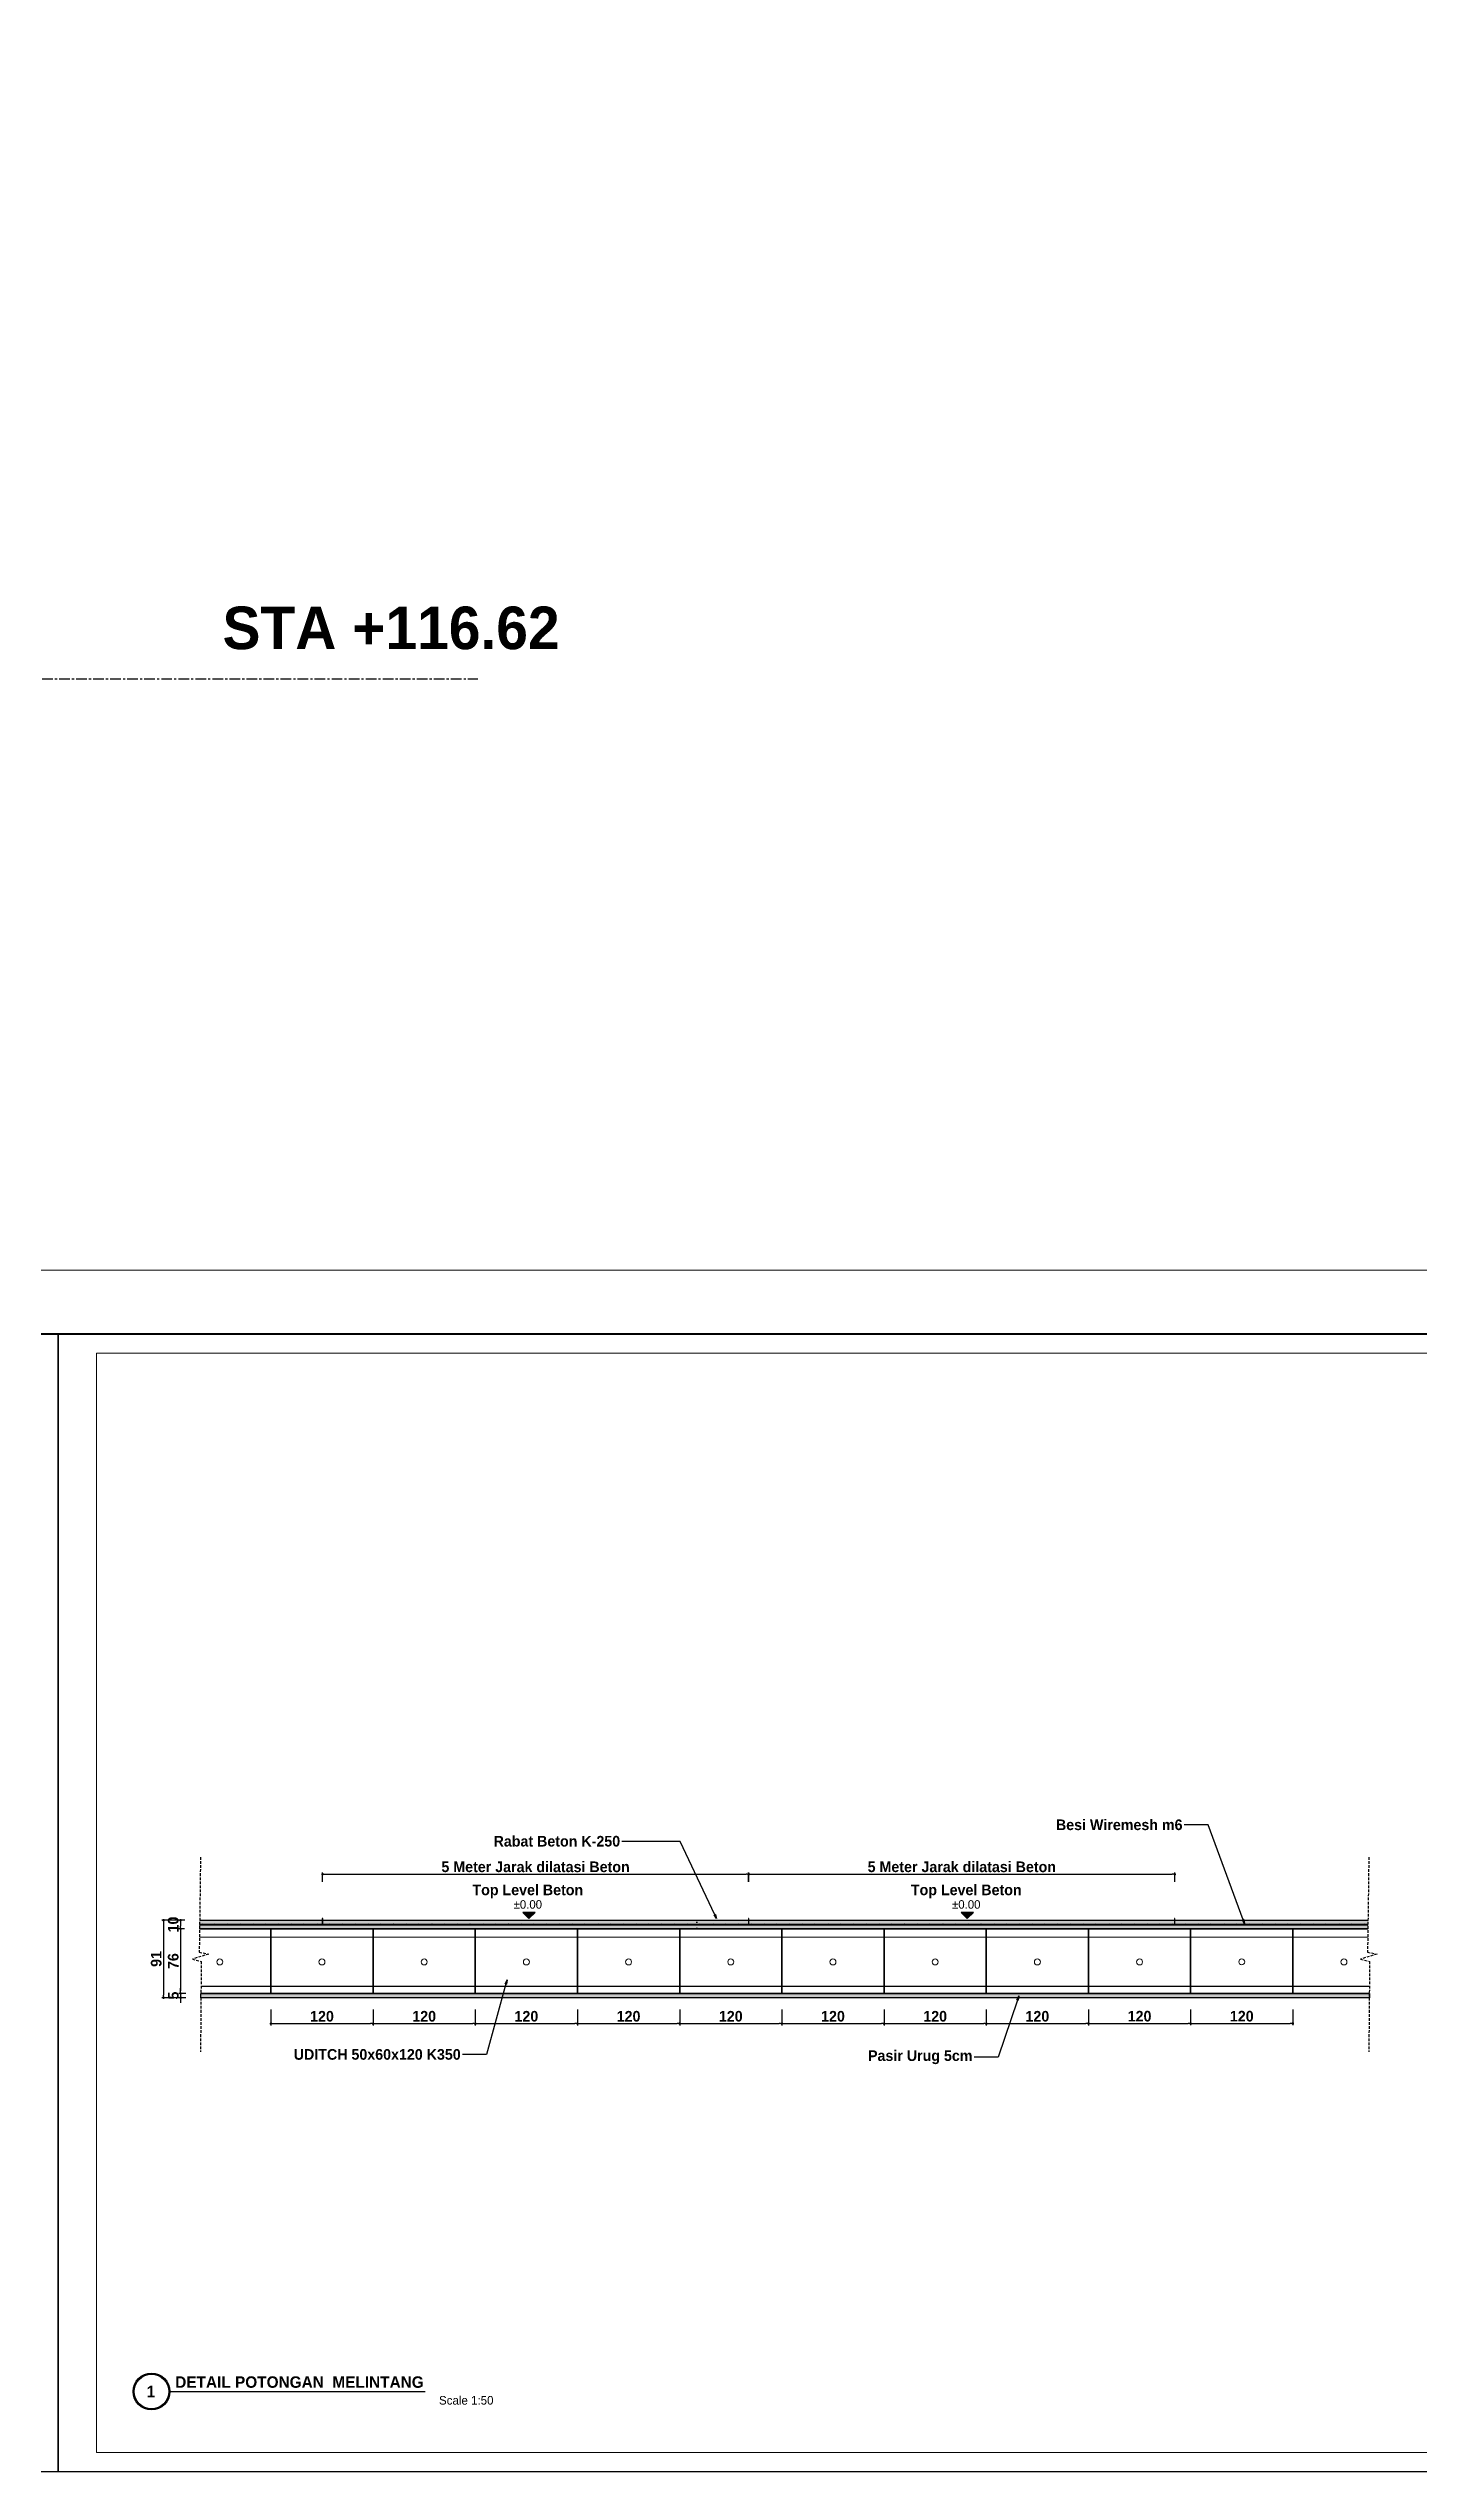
# Model space of a CAD drawing. Header units: centimetres. Extents: x -292707 to 138715, y -53922 to 66277.
# Drawn here: x 35384 to 36994, y -13009 to -10162 of the extents above; entities that cross this region are included whole.
import ezdxf
from ezdxf import colors
from ezdxf.entities.mleader import LeaderData, LeaderLine
from ezdxf.math import Vec2, Vec3

# ---------------------------------------------------------------- set-up
doc = ezdxf.new("R2010")
doc.units = ezdxf.units.CM
doc.linetypes.add('CENTER', pattern=[2, 1.25, -0.25, 0.25, -0.25])
doc.linetypes.add('HIDDEN', pattern=[9.525, 6.35, -3.175])
for name, color, linetype in [('A-ALINE-3', 111, 'Continuous'), ('A-ALINE-4', 113, 'Continuous'), ('A-ALINE-7', 119, 'Continuous'), ('A-ANNOTATION', 144, 'Continuous'), ('A-DIM', 157, 'Continuous'), ('A-TEXT', 254, 'Continuous')]:
    doc.layers.add(name, color=color, linetype=linetype)
for name, color, linetype, lineweight, true_color in [('A-FILL-1', 250, 'Continuous', 0, 0x333333), ('A-FILL-2', 7, 'Continuous', 0, 0x4d4d4d), ('A-FILL-3', 7, 'Continuous', 0, 0x666666), ('A-FILL-7', 7, 'Continuous', 0, 0xcccccc)]:
    doc.layers.add(name, color=color, linetype=linetype, lineweight=lineweight, true_color=true_color)
doc.styles.add('Scale 170', font='GOTHICB.TTF', dxfattribs={"height": 50})
doc.styles.add('Scale 50', font='GOTHICB.TTF', dxfattribs={"height": 12.5})
doc.styles.add('Scale 80', font='GOTHICB.TTF', dxfattribs={"height": 20})
doc.dimstyles.new('Scale 50', dxfattribs={"dimscale": 0, "dimtxt": 7.5, "dimasz": 3, "dimexe": 2, "dimexo": 2, "dimgap": 2, "dimtad": 1, "dimdec": 0, "dimtxsty": 'Scale 50', "dimblk": 'DOT', "dimcen": 2.5, "dimclrd": 256, "dimclre": 256, "dimclrt": 254, "dimadec": 0, "dimazin": 0, "dimtfac": 1, "dimtdec": 0, "dimtmove": 0, "dimatfit": 3, "dimldrblk": 'DOTSMALL', "dimfxl": 1, "dimtfillclr": 256, "dimlwd": -1, "dimlwe": -1, "dimarcsym": 0})

# ---------------------------------------------------------------- blocks, each defined once
blk = doc.blocks.new('jhgkjhkjhkjh')
at = {"layer": 'A-FILL-1', "ltscale": 0.25}
blk.add_lwpolyline([(-1286.61, 931.53), (-933.61, 931.53), (-933.61, 1218.53), (-1286.61, 1218.53)], close=True, dxfattribs=at)
at = {"layer": 'Defpoints'}
blk.add_lwpolyline([(-1296.61, 926.53), (-876.61, 926.53), (-876.61, 1223.53), (-1296.61, 1223.53)], close=True, dxfattribs=at)
blk = doc.blocks.new('A$Cee8faf8f')
at = {"layer": 'A-FILL-7'}
h = blk.add_hatch(color=256, dxfattribs=at)
h.dxf.hatch_style = 1
edge = h.paths.add_edge_path()
edge.add_arc((0.6, 0.6), 0.6, 0, 360)
at = {"layer": 'A-FILL-1', "ltscale": 0.25}
blk.add_circle((0.6, 0.6), 0.6, dxfattribs=at)
blk = doc.blocks.new('GFDFGGFDG')
at = {"ltscale": 0.25}
blk.add_lwpolyline([(14867.5, -12200.6), (14987.5, -12200.6), (14987.5, -12276.6), (14867.5, -12276.6)], close=True, dxfattribs=at)
at = {"layer": 'A-ALINE-3', "ltscale": 0.25}
blk.add_lwpolyline([(14867.5, -12276.6), (14987.5, -12276.6), (14987.5, -12268.6), (14867.5, -12268.6)], close=True, dxfattribs=at)
at = {"layer": 'A-FILL-2'}
for p, q in [((14867.5, -12200.6), (14870.5, -12200.6)), ((14867.5, -12210.6), (14867.5, -12200.6)), ((14867.5, -12210.6), (14870.5, -12210.6)), ((14867.5, -12210.6), (14867.5, -12260.6)), ((14896, -12200.6), (14870.5, -12200.6)), ((14870.5, -12210.6), (14896, -12210.6)), ((14899, -12200.6), (14896, -12200.6)), ((14899, -12210.6), (14896, -12210.6)), ((14924.5, -12200.6), (14899, -12200.6)), ((14899, -12210.6), (14924.5, -12210.6)), ((14924.5, -12200.6), (14927.5, -12200.6)), ((14924.5, -12210.6), (14927.5, -12210.6)), ((14927.5, -12200.6), (14930.5, -12200.6)), ((14927.5, -12210.6), (14930.5, -12210.6)), ((14956, -12200.6), (14930.5, -12200.6)), ((14930.5, -12210.6), (14956, -12210.6)), ((14959, -12200.6), (14956, -12200.6)), ((14959, -12210.6), (14956, -12210.6)), ((14984.5, -12200.6), (14959, -12200.6)), ((14959, -12210.6), (14984.5, -12210.6)), ((14984.5, -12200.6), (14987.5, -12200.6)), ((14984.5, -12210.6), (14987.5, -12210.6)), ((14987.5, -12200.6), (14987.5, -12210.6)), ((14987.5, -12210.6), (14987.5, -12260.6)), ((14867.5, -12268.6), (14867.5, -12260.6)), ((14867.5, -12268.6), (14867.5, -12269.6)), ((14924, -12268.6), (14867.5, -12268.6)), ((14867.5, -12269.6), (14867.5, -12276.6)), ((14924, -12268.6), (14931, -12268.6)), ((14987.5, -12268.6), (14931, -12268.6)), ((14987.5, -12268.6), (14987.5, -12260.6)), ((14987.5, -12269.6), (14987.5, -12268.6)), ((14987.5, -12269.6), (14987.5, -12276.6)), ((14867.5, -12276.6), (14987.5, -12276.6))]:
    blk.add_line(p, q, dxfattribs=at)
at = {"layer": 'A-FILL-2', "ltscale": 0.25}
blk.add_circle((14927.5, -12239.6), 3.5, dxfattribs=at)
blk = doc.blocks.new('*U587')
at = {"layer": 'A-ANNOTATION'}
h = blk.add_hatch(color=256, dxfattribs=at)
h.dxf.hatch_style = 1
h.paths.add_polyline_path([(62379.6, 26197.9, 1), (62443.6, 26197.9, 1)])
h.paths.add_polyline_path([(62441.6, 26197.9, -1), (62381.6, 26197.9, -1)], flags=16)
blk.add_lwpolyline([(62443.6, 26197.9), (62887.8, 26197.9)], dxfattribs=at)
for radius in [32, 30]:
    blk.add_circle((62411.6, 26197.9), radius, dxfattribs=at)
blk = doc.blocks.new('A$Cb77c0ee4')
at = {"layer": 'A-ANNOTATION'}
h = blk.add_hatch(color=256, dxfattribs=at)
h.dxf.hatch_style = 1
h.paths.add_polyline_path([(3, 1.5), (0, 1.5), (1.5, 0)])
edge = h.paths.add_edge_path(flags=17)
edge.add_line((3, 1.5), (0, 1.5))
for points in [[(3, 1.5), (0, 1.5)], [(3, 1.5), (0, 1.5), (1.5, 0), (3, 1.5)]]:
    blk.add_lwpolyline(points, dxfattribs=at)
blk = doc.blocks.new('_Dot')
at = {"color": 0, "linetype": 'ByBlock', "lineweight": -2}
blk.add_line((-0.5, 0), (-1, 0), dxfattribs=at)
at = {"color": 0, "linetype": 'ByBlock', "const_width": 0.5}
blk.add_lwpolyline([(-0.25, 0, 1), (0.25, 0, 1)], format="xyb", close=True, dxfattribs=at)
blk = doc.blocks.new('*D1017')
at = {"layer": 'A-DIM', "ltscale": 0.25, "transparency": 16777216}
for p, q in [((35645.1, -12466), (35645.1, -12484.5)), ((35765.1, -12466), (35765.1, -12484.5)), ((35648.1, -12482.5), (35762.1, -12482.5))]:
    blk.add_line(p, q, dxfattribs=at)
at = {"layer": 'Defpoints', "color": 0, "ltscale": 0.25, "transparency": 16777216}
for p in [(35645.1, -12464), (35765.1, -12464), (35765.1, -12482.5)]:
    blk.add_point(p, dxfattribs=at)
at = {"layer": 'A-DIM', "ltscale": 0.25, "transparency": 16777216, "xscale": 3, "yscale": 3, "zscale": 3, "rotation": 180}
blk.add_blockref('_Dot', (35645.1, -12482.5), dxfattribs=at)
at = {"layer": 'A-DIM', "ltscale": 0.25, "transparency": 16777216, "xscale": 3, "yscale": 3, "zscale": 3}
blk.add_blockref('_Dot', (35765.1, -12482.5), dxfattribs=at)
at = {"layer": 'A-DIM', "color": 254, "ltscale": 0.25, "transparency": 16777216, "insert": (35705.1, -12473.9), "char_height": 12.5, "attachment_point": 5, "style": 'Scale 50'}
blk.add_mtext('120', dxfattribs=at)
blk = doc.blocks.new('_DotSmall')
at = {"color": 0, "linetype": 'ByBlock', "const_width": 0.5}
blk.add_lwpolyline([(-0.0625, 0, 1), (0.0625, 0, 1)], format="xyb", close=True, dxfattribs=at)
blk = doc.blocks.new('*D1018')
at = {"layer": 'A-DIM', "ltscale": 5, "transparency": 16777216}
for p, q in [((35765.1, -12466), (35765.1, -12484.5)), ((35885.1, -12466), (35885.1, -12484.5)), ((35768.1, -12482.5), (35882.1, -12482.5))]:
    blk.add_line(p, q, dxfattribs=at)
at = {"layer": 'Defpoints', "color": 0, "ltscale": 5, "transparency": 16777216}
for p in [(35765.1, -12464), (35885.1, -12464), (35885.1, -12482.5)]:
    blk.add_point(p, dxfattribs=at)
at = {"layer": 'A-DIM', "ltscale": 5, "transparency": 16777216, "xscale": 3, "yscale": 3, "zscale": 3, "rotation": 180}
blk.add_blockref('_Dot', (35765.1, -12482.5), dxfattribs=at)
at = {"layer": 'A-DIM', "ltscale": 5, "transparency": 16777216, "xscale": 3, "yscale": 3, "zscale": 3}
blk.add_blockref('_Dot', (35885.1, -12482.5), dxfattribs=at)
at = {"layer": 'A-DIM', "color": 254, "ltscale": 5, "transparency": 16777216, "insert": (35825.1, -12473.9), "char_height": 12.5, "attachment_point": 5, "style": 'Scale 50'}
blk.add_mtext('120', dxfattribs=at)
blk = doc.blocks.new('*D1023')
at = {"layer": 'A-DIM', "ltscale": 5, "transparency": 16777216}
for p, q in [((35885.1, -12466), (35885.1, -12484.5)), ((36005.1, -12466), (36005.1, -12484.5)), ((35888.1, -12482.5), (36002.1, -12482.5))]:
    blk.add_line(p, q, dxfattribs=at)
at = {"layer": 'Defpoints', "color": 0, "ltscale": 5, "transparency": 16777216}
for p in [(35885.1, -12464), (36005.1, -12464), (36005.1, -12482.5)]:
    blk.add_point(p, dxfattribs=at)
at = {"layer": 'A-DIM', "ltscale": 5, "transparency": 16777216, "xscale": 3, "yscale": 3, "zscale": 3, "rotation": 180}
blk.add_blockref('_Dot', (35885.1, -12482.5), dxfattribs=at)
at = {"layer": 'A-DIM', "ltscale": 5, "transparency": 16777216, "xscale": 3, "yscale": 3, "zscale": 3}
blk.add_blockref('_Dot', (36005.1, -12482.5), dxfattribs=at)
at = {"layer": 'A-DIM', "color": 254, "ltscale": 5, "transparency": 16777216, "insert": (35945.1, -12473.9), "char_height": 12.5, "attachment_point": 5, "style": 'Scale 50'}
blk.add_mtext('120', dxfattribs=at)
blk = doc.blocks.new('*D1024')
at = {"layer": 'A-DIM', "ltscale": 5, "transparency": 16777216}
for p, q in [((36005.1, -12466), (36005.1, -12484.5)), ((36125.1, -12466), (36125.1, -12484.5)), ((36008.1, -12482.5), (36122.1, -12482.5))]:
    blk.add_line(p, q, dxfattribs=at)
at = {"layer": 'Defpoints', "color": 0, "ltscale": 5, "transparency": 16777216}
for p in [(36005.1, -12464), (36125.1, -12464), (36125.1, -12482.5)]:
    blk.add_point(p, dxfattribs=at)
at = {"layer": 'A-DIM', "ltscale": 5, "transparency": 16777216, "xscale": 3, "yscale": 3, "zscale": 3, "rotation": 180}
blk.add_blockref('_Dot', (36005.1, -12482.5), dxfattribs=at)
at = {"layer": 'A-DIM', "ltscale": 5, "transparency": 16777216, "xscale": 3, "yscale": 3, "zscale": 3}
blk.add_blockref('_Dot', (36125.1, -12482.5), dxfattribs=at)
at = {"layer": 'A-DIM', "color": 254, "ltscale": 5, "transparency": 16777216, "insert": (36065.1, -12473.9), "char_height": 12.5, "attachment_point": 5, "style": 'Scale 50'}
blk.add_mtext('120', dxfattribs=at)
blk = doc.blocks.new('*D1025')
at = {"layer": 'A-DIM', "ltscale": 5, "transparency": 16777216}
for p, q in [((36125.1, -12466), (36125.1, -12484.5)), ((36245.1, -12466), (36245.1, -12484.5)), ((36128.1, -12482.5), (36242.1, -12482.5))]:
    blk.add_line(p, q, dxfattribs=at)
at = {"layer": 'Defpoints', "color": 0, "ltscale": 5, "transparency": 16777216}
for p in [(36125.1, -12464), (36245.1, -12464), (36245.1, -12482.5)]:
    blk.add_point(p, dxfattribs=at)
at = {"layer": 'A-DIM', "ltscale": 5, "transparency": 16777216, "xscale": 3, "yscale": 3, "zscale": 3, "rotation": 180}
blk.add_blockref('_Dot', (36125.1, -12482.5), dxfattribs=at)
at = {"layer": 'A-DIM', "ltscale": 5, "transparency": 16777216, "xscale": 3, "yscale": 3, "zscale": 3}
blk.add_blockref('_Dot', (36245.1, -12482.5), dxfattribs=at)
at = {"layer": 'A-DIM', "color": 254, "ltscale": 5, "transparency": 16777216, "insert": (36185.1, -12473.9), "char_height": 12.5, "attachment_point": 5, "style": 'Scale 50'}
blk.add_mtext('120', dxfattribs=at)
blk = doc.blocks.new('*D1026')
at = {"layer": 'A-DIM', "ltscale": 5, "transparency": 16777216}
for p, q in [((36245.1, -12466), (36245.1, -12484.5)), ((36365.1, -12466), (36365.1, -12484.5)), ((36248.1, -12482.5), (36362.1, -12482.5))]:
    blk.add_line(p, q, dxfattribs=at)
at = {"layer": 'Defpoints', "color": 0, "ltscale": 5, "transparency": 16777216}
for p in [(36245.1, -12464), (36365.1, -12464), (36365.1, -12482.5)]:
    blk.add_point(p, dxfattribs=at)
at = {"layer": 'A-DIM', "ltscale": 5, "transparency": 16777216, "xscale": 3, "yscale": 3, "zscale": 3, "rotation": 180}
blk.add_blockref('_Dot', (36245.1, -12482.5), dxfattribs=at)
at = {"layer": 'A-DIM', "ltscale": 5, "transparency": 16777216, "xscale": 3, "yscale": 3, "zscale": 3}
blk.add_blockref('_Dot', (36365.1, -12482.5), dxfattribs=at)
at = {"layer": 'A-DIM', "color": 254, "ltscale": 5, "transparency": 16777216, "insert": (36305.1, -12473.9), "char_height": 12.5, "attachment_point": 5, "style": 'Scale 50'}
blk.add_mtext('120', dxfattribs=at)
blk = doc.blocks.new('*D1027')
at = {"layer": 'A-DIM', "ltscale": 5, "transparency": 16777216}
for p, q in [((36365.1, -12466), (36365.1, -12484.5)), ((36485.1, -12466), (36485.1, -12484.5)), ((36368.1, -12482.5), (36482.1, -12482.5))]:
    blk.add_line(p, q, dxfattribs=at)
at = {"layer": 'Defpoints', "color": 0, "ltscale": 5, "transparency": 16777216}
for p in [(36365.1, -12464), (36485.1, -12464), (36485.1, -12482.5)]:
    blk.add_point(p, dxfattribs=at)
at = {"layer": 'A-DIM', "ltscale": 5, "transparency": 16777216, "xscale": 3, "yscale": 3, "zscale": 3, "rotation": 180}
blk.add_blockref('_Dot', (36365.1, -12482.5), dxfattribs=at)
at = {"layer": 'A-DIM', "ltscale": 5, "transparency": 16777216, "xscale": 3, "yscale": 3, "zscale": 3}
blk.add_blockref('_Dot', (36485.1, -12482.5), dxfattribs=at)
at = {"layer": 'A-DIM', "color": 254, "ltscale": 5, "transparency": 16777216, "insert": (36425.1, -12473.9), "char_height": 12.5, "attachment_point": 5, "style": 'Scale 50'}
blk.add_mtext('120', dxfattribs=at)
blk = doc.blocks.new('*D1028')
at = {"layer": 'A-DIM', "ltscale": 5, "transparency": 16777216}
for p, q in [((36485.1, -12466), (36485.1, -12484.5)), ((36605.1, -12466), (36605.1, -12484.5)), ((36488.1, -12482.5), (36602.1, -12482.5))]:
    blk.add_line(p, q, dxfattribs=at)
at = {"layer": 'Defpoints', "color": 0, "ltscale": 5, "transparency": 16777216}
for p in [(36485.1, -12464), (36605.1, -12464), (36605.1, -12482.5)]:
    blk.add_point(p, dxfattribs=at)
at = {"layer": 'A-DIM', "ltscale": 5, "transparency": 16777216, "xscale": 3, "yscale": 3, "zscale": 3, "rotation": 180}
blk.add_blockref('_Dot', (36485.1, -12482.5), dxfattribs=at)
at = {"layer": 'A-DIM', "ltscale": 5, "transparency": 16777216, "xscale": 3, "yscale": 3, "zscale": 3}
blk.add_blockref('_Dot', (36605.1, -12482.5), dxfattribs=at)
at = {"layer": 'A-DIM', "color": 254, "ltscale": 5, "transparency": 16777216, "insert": (36545.1, -12473.9), "char_height": 12.5, "attachment_point": 5, "style": 'Scale 50'}
blk.add_mtext('120', dxfattribs=at)
blk = doc.blocks.new('*D1029')
at = {"layer": 'A-DIM', "ltscale": 5, "transparency": 16777216}
for p, q in [((36605.1, -12465.9), (36605.1, -12484.4)), ((36725.1, -12465.9), (36725.1, -12484.4)), ((36608.1, -12482.4), (36722.1, -12482.4))]:
    blk.add_line(p, q, dxfattribs=at)
at = {"layer": 'Defpoints', "color": 0, "ltscale": 5, "transparency": 16777216}
for p in [(36605.1, -12463.9), (36725.1, -12463.9), (36725.1, -12482.4)]:
    blk.add_point(p, dxfattribs=at)
at = {"layer": 'A-DIM', "ltscale": 5, "transparency": 16777216, "xscale": 3, "yscale": 3, "zscale": 3, "rotation": 180}
blk.add_blockref('_Dot', (36605.1, -12482.4), dxfattribs=at)
at = {"layer": 'A-DIM', "ltscale": 5, "transparency": 16777216, "xscale": 3, "yscale": 3, "zscale": 3}
blk.add_blockref('_Dot', (36725.1, -12482.4), dxfattribs=at)
at = {"layer": 'A-DIM', "color": 254, "ltscale": 5, "transparency": 16777216, "insert": (36665.1, -12473.8), "char_height": 12.5, "attachment_point": 5, "style": 'Scale 50'}
blk.add_mtext('120', dxfattribs=at)
blk = doc.blocks.new('*D1030')
at = {"layer": 'A-DIM', "ltscale": 5, "transparency": 16777216}
for p, q in [((36725.1, -12465.9), (36725.1, -12484.4)), ((36845.1, -12465.9), (36845.1, -12484.4)), ((36728.1, -12482.4), (36842.1, -12482.4))]:
    blk.add_line(p, q, dxfattribs=at)
at = {"layer": 'Defpoints', "color": 0, "ltscale": 5, "transparency": 16777216}
for p in [(36725.1, -12463.9), (36845.1, -12463.9), (36845.1, -12482.4)]:
    blk.add_point(p, dxfattribs=at)
at = {"layer": 'A-DIM', "ltscale": 5, "transparency": 16777216, "xscale": 3, "yscale": 3, "zscale": 3, "rotation": 180}
blk.add_blockref('_Dot', (36725.1, -12482.4), dxfattribs=at)
at = {"layer": 'A-DIM', "ltscale": 5, "transparency": 16777216, "xscale": 3, "yscale": 3, "zscale": 3}
blk.add_blockref('_Dot', (36845.1, -12482.4), dxfattribs=at)
at = {"layer": 'A-DIM', "color": 254, "ltscale": 5, "transparency": 16777216, "insert": (36785.1, -12473.8), "char_height": 12.5, "attachment_point": 5, "style": 'Scale 50'}
blk.add_mtext('120', dxfattribs=at)
blk = doc.blocks.new('*D1031')
at = {"layer": 'A-DIM', "ltscale": 5, "transparency": 16777216}
for p, q in [((35705.8, -12315.9), (35705.8, -12305)), ((35708.8, -12307), (36203, -12307)), ((36206, -12315.9), (36206, -12305))]:
    blk.add_line(p, q, dxfattribs=at)
at = {"layer": 'Defpoints', "color": 0, "ltscale": 5, "transparency": 16777216}
for p in [(35705.8, -12317.9), (36206, -12307), (36206, -12317.9)]:
    blk.add_point(p, dxfattribs=at)
at = {"layer": 'A-DIM', "ltscale": 5, "transparency": 16777216, "xscale": 3, "yscale": 3, "zscale": 3, "rotation": 180}
blk.add_blockref('_Dot', (35705.8, -12307), dxfattribs=at)
at = {"layer": 'A-DIM', "ltscale": 5, "transparency": 16777216, "xscale": 3, "yscale": 3, "zscale": 3}
blk.add_blockref('_Dot', (36206, -12307), dxfattribs=at)
at = {"layer": 'A-DIM', "color": 254, "ltscale": 5, "transparency": 16777216, "insert": (35955.9, -12298.3), "char_height": 12.5, "width": 259.105, "attachment_point": 5, "style": 'Scale 50'}
blk.add_mtext('5 Meter Jarak dilatasi Beton', dxfattribs=at)
blk = doc.blocks.new('*D1032')
at = {"layer": 'A-DIM', "ltscale": 5, "transparency": 16777216}
for p, q in [((36206.3, -12315.9), (36206.3, -12305)), ((36209.3, -12307), (36703.5, -12307)), ((36706.5, -12315.9), (36706.5, -12305))]:
    blk.add_line(p, q, dxfattribs=at)
at = {"layer": 'Defpoints', "color": 0, "ltscale": 5, "transparency": 16777216}
for p in [(36206.3, -12317.9), (36706.5, -12307), (36706.5, -12317.9)]:
    blk.add_point(p, dxfattribs=at)
at = {"layer": 'A-DIM', "ltscale": 5, "transparency": 16777216, "xscale": 3, "yscale": 3, "zscale": 3, "rotation": 180}
blk.add_blockref('_Dot', (36206.3, -12307), dxfattribs=at)
at = {"layer": 'A-DIM', "ltscale": 5, "transparency": 16777216, "xscale": 3, "yscale": 3, "zscale": 3}
blk.add_blockref('_Dot', (36706.5, -12307), dxfattribs=at)
at = {"layer": 'A-DIM', "color": 254, "ltscale": 5, "transparency": 16777216, "insert": (36456.4, -12298.3), "char_height": 12.5, "width": 292.56, "attachment_point": 5, "style": 'Scale 50'}
blk.add_mtext('5 Meter Jarak dilatasi Beton', dxfattribs=at)
blk = doc.blocks.new('_Closed')
at = {"color": 0, "linetype": 'ByBlock', "lineweight": -2}
for p, q in [((-1, 0.17), (0, 0)), ((-1, 0.17), (-1, -0.17)), ((0, 0), (-1, -0.17)), ((0, 0), (-1, 0))]:
    blk.add_line(p, q, dxfattribs=at)
blk = doc.blocks.new('*D1019')
at = {"layer": 'A-DIM', "ltscale": 5, "transparency": 16777216}
for p, q in [((35543.9, -12361), (35537.1, -12361)), ((35543.7, -12371), (35537.1, -12371)), ((35539.1, -12364), (35539.1, -12368))]:
    blk.add_line(p, q, dxfattribs=at)
at = {"layer": 'Defpoints', "color": 0, "ltscale": 5, "transparency": 16777216}
for p in [(35539.1, -12371), (35545.7, -12371), (35545.9, -12361)]:
    blk.add_point(p, dxfattribs=at)
at = {"layer": 'A-DIM', "ltscale": 5, "transparency": 16777216, "xscale": 3, "yscale": 3, "zscale": 3}
for p, rotation in [((35539.1, -12361), 90), ((35539.1, -12371), 270)]:
    blk.add_blockref('_Dot', p, dxfattribs=dict(at, rotation=rotation))
at = {"layer": 'A-DIM', "color": 254, "ltscale": 5, "transparency": 16777216, "insert": (35530.5, -12366), "char_height": 12.5, "attachment_point": 5, "rotation": 90, "style": 'Scale 50'}
blk.add_mtext('10', dxfattribs=at)
blk = doc.blocks.new('*D1020')
at = {"layer": 'A-DIM', "ltscale": 5, "transparency": 16777216}
for p, q in [((35543.7, -12371), (35537.1, -12371)), ((35539.1, -12374), (35539.1, -12444)), ((35545.4, -12447), (35537.1, -12447))]:
    blk.add_line(p, q, dxfattribs=at)
at = {"layer": 'Defpoints', "color": 0, "ltscale": 5, "transparency": 16777216}
for p in [(35545.7, -12371), (35539.1, -12447), (35547.4, -12447)]:
    blk.add_point(p, dxfattribs=at)
at = {"layer": 'A-DIM', "ltscale": 5, "transparency": 16777216, "xscale": 3, "yscale": 3, "zscale": 3}
for p, rotation in [((35539.1, -12371), 90), ((35539.1, -12447), 270)]:
    blk.add_blockref('_Dot', p, dxfattribs=dict(at, rotation=rotation))
at = {"layer": 'A-DIM', "color": 254, "ltscale": 5, "transparency": 16777216, "insert": (35530.5, -12409), "char_height": 12.5, "attachment_point": 5, "rotation": 90, "style": 'Scale 50'}
blk.add_mtext('76', dxfattribs=at)
blk = doc.blocks.new('*D1021')
at = {"layer": 'A-DIM', "ltscale": 5, "transparency": 16777216}
for p, q in [((35545.4, -12447), (35537.1, -12447)), ((35545.4, -12452), (35537.1, -12452)), ((35539.1, -12444), (35539.1, -12441)), ((35539.1, -12447), (35539.1, -12452)), ((35539.1, -12455), (35539.1, -12458))]:
    blk.add_line(p, q, dxfattribs=at)
at = {"layer": 'Defpoints', "color": 0, "ltscale": 5, "transparency": 16777216}
for p in [(35539.1, -12452), (35547.4, -12447), (35547.4, -12452)]:
    blk.add_point(p, dxfattribs=at)
at = {"layer": 'A-DIM', "ltscale": 5, "transparency": 16777216, "xscale": 3, "yscale": 3, "zscale": 3}
for p, rotation in [((35539.1, -12447), 270), ((35539.1, -12452), 90)]:
    blk.add_blockref('_Dot', p, dxfattribs=dict(at, rotation=rotation))
at = {"layer": 'A-DIM', "color": 254, "ltscale": 5, "transparency": 16777216, "insert": (35530.7, -12449.5), "char_height": 12.5, "attachment_point": 5, "rotation": 90, "style": 'Scale 50'}
blk.add_mtext('5', dxfattribs=at)
blk = doc.blocks.new('*D1022')
at = {"layer": 'A-DIM', "ltscale": 5, "transparency": 16777216}
for p, q in [((35543.9, -12361), (35517.1, -12361)), ((35519.1, -12364), (35519.1, -12449)), ((35543.9, -12452), (35517.1, -12452))]:
    blk.add_line(p, q, dxfattribs=at)
at = {"layer": 'Defpoints', "color": 0, "ltscale": 5, "transparency": 16777216}
for p in [(35545.9, -12361), (35519.1, -12452), (35545.9, -12452)]:
    blk.add_point(p, dxfattribs=at)
at = {"layer": 'A-DIM', "ltscale": 5, "transparency": 16777216, "xscale": 3, "yscale": 3, "zscale": 3}
for p, rotation in [((35519.1, -12361), 90), ((35519.1, -12452), 270)]:
    blk.add_blockref('_Dot', p, dxfattribs=dict(at, rotation=rotation))
at = {"layer": 'A-DIM', "color": 254, "ltscale": 5, "transparency": 16777216, "insert": (35510.5, -12406.5), "char_height": 12.5, "attachment_point": 5, "rotation": 90, "style": 'Scale 50'}
blk.add_mtext('91', dxfattribs=at)

msp = doc.modelspace()

# ---------------------------------------------------------------- hatches: boundary and pattern name
at = {"ltscale": 5}
h = msp.add_hatch(dxfattribs=at)
h.set_pattern_fill('ANGLE', color=256)
h.set_pattern_definition([(0, (20612.428, -2e-11), (0, 6.985), [5.08, -1.905]), (90, (20612.428, -2e-11), (-6.985, 4e-16), [5.08, -1.905])])
h.paths.add_polyline_path([(36145.1, -12371), (36145.6, -12371), (36145.6, -12359), (36145.1, -12359)])
at = {"layer": 'A-FILL-2'}
h = msp.add_hatch(color=256, dxfattribs=at)
h.dxf.hatch_style = 1
h.paths.add_polyline_path([(35705.5, -12365), (35706, -12365), (35706, -12359), (35705.5, -12359)])
h = msp.add_hatch(color=256, dxfattribs=at)
h.dxf.hatch_style = 1
h.paths.add_polyline_path([(36206, -12365), (36206.5, -12365), (36206.5, -12359), (36206, -12359)])
h = msp.add_hatch(color=256, dxfattribs=at)
h.dxf.hatch_style = 1
h.paths.add_polyline_path([(36706, -12365), (36706.5, -12365), (36706.5, -12359), (36706, -12359)])
at = {"layer": 'A-FILL-3', "ltscale": 0.25}
h = msp.add_hatch(dxfattribs=at)
h.set_pattern_fill('AR-CONC', color=256, scale=0.09)
h.set_pattern_definition([(50, (-14194.906, 28055.769), (16.3966202, -1.4345177), [1.7145, -18.8595]), (355, (-14194.906, 28055.77), (-3.171908, 17.195116), [1.3716, -15.0876526]), (100.451445, (-14193.54, 28055.65), (13.2247122, 15.7605977), [1.457101, -16.028122]), (46.1842, (-14194.906, 28060.341), (24.3971137, -3.7838095), [2.57175, -28.28925]), (96.635558, (-14192.873, 28060.026), (21.366372, 22.268351), [2.185652, -24.042205]), (351.18415, (-14194.906, 28060.34), (21.366372, 22.268351), [2.057397, -22.631376]), (21, (-14192.62, 28059.198), (13.6452952, -9.2038678), [1.7145, -18.8595]), (326, (-14192.62, 28059.198), (5.5621826, 16.576917), [1.3716, -15.0876]), (71.451445, (-14191.483, 28058.431), (19.2074777, 7.3730492), [1.457101, -16.0280944]), (37.5, (-14194.906, 28055.769), (0.2779743, 7.6099535), [0, -14.90472, 0, -15.3162, 0, -15.14475]), (7.5, (-14194.906, 28055.769), (6.0137696, 9.0162517), [0, -8.73252, 0, -14.56182, 0, -5.77215]), (327.5, (-14200.004, 28055.769), (12.20315357, -0.51558696), [0, -5.715, 0, -17.8308, 0, -23.6601]), (317.5, (-14202.29, 28055.769), (13.3316263, 2.2883842), [0, -7.4295, 0, -11.84148, 0, -16.8021])])
h.paths.add_polyline_path([(36933.2, -12371), (36933.4, -12361), (35561.5, -12361), (35561.4, -12371)])
at = {"layer": 'A-FILL-7'}
h = msp.add_hatch(color=256, dxfattribs=at)
h.dxf.hatch_style = 1
h.paths.add_polyline_path([(36933.3, -12366.5), (36933.3, -12366), (35561.4, -12366), (35561.4, -12366.6)])

# ---------------------------------------------------------------- linework, layer by layer
at = {"ltscale": 0.25}
for points in [[(35561.4, -12371), (35645.1, -12371), (35645.1, -12447), (35563, -12447)], [(36934.9, -12447), (36845.1, -12447), (36845.1, -12371), (36933.2, -12371)]]:
    msp.add_lwpolyline(points, dxfattribs=at)
at = {"layer": 'A-ALINE-3', "ltscale": 0.25}
for points in [[(35563, -12447), (35645.1, -12447), (35645.1, -12439), (35563.1, -12439)], [(36934.9, -12439), (36845.1, -12439), (36845.1, -12447), (36934.9, -12447)]]:
    msp.add_lwpolyline(points, dxfattribs=at)
at = {"layer": 'A-ALINE-7', "ltscale": 5}
for points in [[(35705.5, -12365), (35706, -12365), (35706, -12359), (35705.5, -12359)], [(36206, -12365), (36206.5, -12365), (36206.5, -12359), (36206, -12359)], [(36706, -12365), (36706.5, -12365), (36706.5, -12359), (36706, -12359)]]:
    msp.add_lwpolyline(points, close=True, dxfattribs=at)
at = {"layer": 'A-FILL-2'}
for p, q in [((35561.2, -12381), (35582.1, -12381)), ((35582.1, -12371), (35561.4, -12371)), ((35582.1, -12371), (35585.1, -12371)), ((35582.1, -12381), (35585.1, -12381)), ((35585.1, -12371), (35588.1, -12371)), ((35585.1, -12381), (35588.1, -12381)), ((35613.6, -12371), (35588.1, -12371)), ((35588.1, -12381), (35613.6, -12381)), ((35616.6, -12371), (35613.6, -12371)), ((35616.6, -12381), (35613.6, -12381)), ((35642.1, -12371), (35616.6, -12371)), ((35616.6, -12381), (35642.1, -12381)), ((35642.1, -12371), (35645.1, -12371)), ((35642.1, -12381), (35645.1, -12381)), ((35645.1, -12371), (35645.1, -12381)), ((35645.1, -12381), (35645.1, -12431)), ((36845.1, -12371), (36848.1, -12371)), ((36845.1, -12381), (36845.1, -12371)), ((36845.1, -12381), (36848.1, -12381)), ((36845.1, -12381), (36845.1, -12431)), ((36873.6, -12371), (36848.1, -12371)), ((36848.1, -12381), (36873.6, -12381)), ((36876.6, -12371), (36873.6, -12371)), ((36876.6, -12381), (36873.6, -12381)), ((36902.1, -12371), (36876.6, -12371)), ((36876.6, -12381), (36902.1, -12381)), ((36902.1, -12371), (36905.1, -12371)), ((36902.1, -12381), (36905.1, -12381)), ((36905.1, -12371), (36908.1, -12371)), ((36905.1, -12381), (36908.1, -12381)), ((36933.6, -12371), (36908.1, -12371)), ((36908.1, -12381), (36933.6, -12381)), ((35581.6, -12439), (35563.1, -12439)), ((35581.6, -12439), (35588.6, -12439)), ((35645.1, -12439), (35588.6, -12439)), ((35645.1, -12439), (35645.1, -12431)), ((35645.1, -12440), (35645.1, -12439)), ((35645.1, -12440), (35645.1, -12447)), ((36845.1, -12439), (36845.1, -12431)), ((36845.1, -12439), (36845.1, -12440)), ((36901.6, -12439), (36845.1, -12439)), ((36845.1, -12440), (36845.1, -12447)), ((36901.6, -12439), (36908.6, -12439)), ((36934.9, -12439), (36908.6, -12439)), ((35563, -12447), (35645.1, -12447)), ((36845.1, -12447), (36934.9, -12447))]:
    msp.add_line(p, q, dxfattribs=at)
at = {"layer": 'A-FILL-2', "ltscale": 0.25}
for centre in [(35585.1, -12410), (36905.1, -12410)]:
    msp.add_circle(centre, 3.5, dxfattribs=at)
at = {"layer": 'A-TEXT', "linetype": 'CENTER', "ltscale": 10}
msp.add_lwpolyline([(34036.5, -10902.3), (35888.3, -10902.3)], dxfattribs=at)
at = {"layer": 'A-TEXT', "linetype": 'HIDDEN', "ltscale": 0.5}
for points in [[(35562.5, -12286.8), (35561, -12398.6), (35572.1, -12400.7), (35552.9, -12406.6), (35563.3, -12409.3), (35562.5, -12515.5)], [(36934.3, -12286.8), (36932.8, -12398.6), (36944, -12400.7), (36924.7, -12406.6), (36935.2, -12409.3), (36934.3, -12515.5)]]:
    msp.add_lwpolyline(points, dxfattribs=at)
at = {"layer": 'A-TEXT', "ltscale": 0.25}
for points in [[(36933.3, -12366), (35561.4, -12366)], [(35561.4, -12366.6), (36933.3, -12366.5)], [(36933.2, -12370.9), (35561.4, -12371)], [(36933.2, -12370.9), (35561.4, -12371)], [(35561.5, -12361), (36933.4, -12361)]]:
    msp.add_lwpolyline(points, dxfattribs=at)

# ---------------------------------------------------------------- block references
at = {"ltscale": 0.25, "xscale": 4.711602529588466, "yscale": 4.711602529588466, "zscale": 4.711602529588466}
for p in [(35941.1, -12359), (36455.8, -12359)]:
    msp.add_blockref('A$Cb77c0ee4', p, dxfattribs=at)
for p in [(20777.6, -170.4), (20897.6, -170.4), (21017.6, -170.4), (21137.6, -170.4), (21257.6, -170.4), (21377.6, -170.4), (21497.6, -170.4), (21617.6, -170.4), (21737.6, -170.4), (21857.6, -170.3)]:
    msp.add_blockref('GFDFGGFDG', p)
at = {"layer": 'A-ALINE-7', "ltscale": 0.25, "xscale": 0.4999999999995392, "yscale": 0.4999999999995392, "zscale": 0.4999999999995392}
for p in [(35563.8, -12366), (35578.8, -12366), (35593.8, -12366), (35608.8, -12366), (35623.8, -12366), (35638.8, -12366), (35653.8, -12366), (35668.8, -12366), (35683.8, -12366), (35698.8, -12366), (35713.8, -12366), (35728.8, -12366), (35743.8, -12366), (35758.8, -12366), (35773.8, -12366), (35788.8, -12366), (35803.8, -12366), (35818.8, -12366), (35833.8, -12366), (35848.8, -12366), (35863.8, -12366), (35878.8, -12366), (35893.8, -12366), (35908.8, -12366), (35923.8, -12366), (35938.8, -12366), (35953.8, -12366), (35968.8, -12366), (35983.8, -12366), (35998.8, -12366), (36013.8, -12366), (36028.8, -12366), (36043.8, -12366), (36058.8, -12366), (36073.8, -12366), (36088.8, -12366), (36103.8, -12366), (36118.8, -12366), (36133.8, -12366), (36148.8, -12366), (36163.8, -12366), (36178.8, -12366), (36193.8, -12366), (36208.8, -12366), (36223.8, -12366), (36238.8, -12366), (36253.8, -12366), (36268.8, -12366), (36283.8, -12366), (36298.8, -12366), (36313.8, -12366), (36328.8, -12366), (36343.8, -12366), (36358.8, -12366), (36373.8, -12366), (36388.8, -12366), (36403.8, -12366), (36418.8, -12366), (36433.8, -12366), (36448.8, -12366), (36463.8, -12366), (36478.8, -12366), (36493.8, -12366), (36508.8, -12366), (36523.8, -12366), (36538.8, -12366), (36553.8, -12366), (36568.8, -12366), (36583.8, -12366), (36598.8, -12366), (36613.8, -12366), (36628.8, -12366), (36643.8, -12366), (36658.8, -12366), (36673.8, -12366), (36688.8, -12366), (36703.8, -12366), (36718.8, -12366), (36733.8, -12366), (36748.8, -12366), (36763.8, -12366), (36778.8, -12366), (36793.8, -12366), (36808.8, -12366), (36823.8, -12366), (36838.8, -12366), (36853.8, -12366), (36868.8, -12366), (36883.8, -12366), (36898.8, -12366), (36913.8, -12366), (36928.8, -12366)]:
    msp.add_blockref('A$Cee8faf8f', p, dxfattribs=at)
at = {"layer": 'A-TEXT'}
for name, p, xscale, yscale, zscale in [('jhgkjhkjhkjh', (51064.4, -25570.2), 15, 15, 15), ('jhgkjhkjhkjh', (39340, -17178.1), 4.5, 4.5, 4.5), ('jhgkjhkjhkjh', (41230, -17178.1), 4.5, 4.5, 4.5), ('*U587', (-6622.9, -30598.3), 0.6749999999999999, 0.6749999999999999, 0.6749999999999999)]:
    msp.add_blockref(name, p, dxfattribs=dict(at, xscale=xscale, yscale=yscale, zscale=zscale))

# ---------------------------------------------------------------- texts
at = {"ltscale": 0.25}
for s, width, gutter_width, insert, char_height, attachment_point, style in [('STA +116.62', 484.955, 250, (35588.3, -10817.6), 50, 1, 'Scale 170'), ('Top Level Beton', 146.541, 62.5, (35946.8, -12327.2), 12.5, 5, 'Scale 50'), ('Top Level Beton', 146.541, 62.5, (36461.6, -12327.2), 12.5, 5, 'Scale 50'), ('{\\fCentury Gothic|b0|i0|c0|p34;%%P0.00}', 146.541, 62.5, (35946.8, -12342.5), 10, 5, 'Scale 50'), ('{\\fCentury Gothic|b0|i0|c0|p34;%%P0.00}', 146.541, 62.5, (36461.6, -12342.5), 10, 5, 'Scale 50')]:
    msp.add_mtext_dynamic_manual_height_columns(s, width=width, gutter_width=gutter_width, heights=[0], dxfattribs=dict(at, insert=insert, char_height=char_height, attachment_point=attachment_point, style=style))
at = {"layer": 'A-TEXT', "ltscale": 0.25, "style": 'Scale 80'}
for s, width, insert, char_height, attachment_point in [('1', 41.85, (35504.3, -12914.7), 13.5, 5), ('DETAIL POTONGAN  MELINTANG', 425.871, (35824.6, -12903.7), 13.5, 6), ('{\\fCentury Gothic|b0|i0|c0|p34;Scale 1:50}', 366.088, (35906.5, -12925.1), 10.125, 6)]:
    msp.add_mtext_dynamic_manual_height_columns(s, width=width, gutter_width=50.6, heights=[0], dxfattribs=dict(at, insert=insert, char_height=char_height, attachment_point=attachment_point))

# ---------------------------------------------------------------- dimensions: what is measured, and where the dimension line sits
at = {"layer": 'A-DIM', "ltscale": 5}
for base, p1, p2, picture, middle in [((36206, -12307), (35705.8, -12317.9), (36206, -12317.9), '*D1031', (35955.9, -12298.3)), ((36706.5, -12307), (36206.3, -12317.9), (36706.5, -12317.9), '*D1032', (36456.4, -12298.3))]:
    dim = msp.add_linear_dim(base=base, p1=p1, p2=p2, text='5 Meter Jarak dilatasi Beton', dimstyle='Scale 50', override={"dimscale": 1}, dxfattribs=at)
    dim.commit()
    dim.dimension.update_dxf_attribs({"geometry": picture, "text_midpoint": middle})
for base, p1, p2, override, picture, middle in [((35519.1, -12452), (35545.9, -12361), (35545.9, -12452), {"dimscale": 1}, '*D1022', (35510.5, -12406.5)), ((35539.1, -12447), (35545.7, -12371), (35547.4, -12447), {"dimscale": 1, "dimtmove": 1}, '*D1020', (35530.5, -12409))]:
    dim = msp.add_linear_dim(base=base, p1=p1, p2=p2, angle=90, dimstyle='Scale 50', override=override, dxfattribs=at)
    dim.commit()
    dim.dimension.update_dxf_attribs({"geometry": picture, "text_midpoint": middle})
for base, p1, p2, override, picture, middle in [((35539.1, -12371), (35545.9, -12361), (35545.7, -12371), {"dimscale": 1}, '*D1019', (35539.1, -12366)), ((35539.1, -12452), (35547.4, -12447), (35547.4, -12452), {"dimscale": 1, "dimtmove": 1}, '*D1021', (35539.1, -12449.5))]:
    dim = msp.add_linear_dim(base=base, p1=p1, p2=p2, angle=90, dimstyle='Scale 50', override=override, dxfattribs=at)
    dim.commit()
    dim.dimension.update_dxf_attribs({"geometry": picture, "text_midpoint": middle, "dimtype": 160})
at = {"layer": 'A-DIM', "ltscale": 0.25}
dim = msp.add_linear_dim(base=(35765.1, -12482.5), p1=(35645.1, -12464), p2=(35765.1, -12464), dimstyle='Scale 50', override={"dimscale": 1}, dxfattribs=at)
dim.commit()
dim.dimension.update_dxf_attribs({"geometry": '*D1017', "text_midpoint": (35705.1, -12473.9)})
at = {"layer": 'A-DIM', "ltscale": 5}
for base, p1, p2, picture, middle in [((35885.1, -12482.5), (35765.1, -12464), (35885.1, -12464), '*D1018', (35825.1, -12473.9)), ((36005.1, -12482.5), (35885.1, -12464), (36005.1, -12464), '*D1023', (35945.1, -12473.9)), ((36125.1, -12482.5), (36005.1, -12464), (36125.1, -12464), '*D1024', (36065.1, -12473.9)), ((36245.1, -12482.5), (36125.1, -12464), (36245.1, -12464), '*D1025', (36185.1, -12473.9)), ((36365.1, -12482.5), (36245.1, -12464), (36365.1, -12464), '*D1026', (36305.1, -12473.9)), ((36485.1, -12482.5), (36365.1, -12464), (36485.1, -12464), '*D1027', (36425.1, -12473.9)), ((36605.1, -12482.5), (36485.1, -12464), (36605.1, -12464), '*D1028', (36545.1, -12473.9)), ((36725.1, -12482.4), (36605.1, -12463.9), (36725.1, -12463.9), '*D1029', (36665.1, -12473.8)), ((36845.1, -12482.4), (36725.1, -12463.9), (36845.1, -12463.9), '*D1030', (36785.1, -12473.8))]:
    dim = msp.add_linear_dim(base=base, p1=p1, p2=p2, dimstyle='Scale 50', override={"dimscale": 1, "dimtmove": 1}, dxfattribs=at)
    dim.commit()
    dim.dimension.update_dxf_attribs({"geometry": picture, "text_midpoint": middle})

# ---------------------------------------------------------------- leaders
at = {"ltscale": 0.25}
ml = msp.add_multileader_mtext('Standard', dxfattribs=at)
ml.set_content('Rabat Beton K-250', color=254, style='Scale 50')
ml.set_leader_properties(color=256, linetype='ByLayer', lineweight=-1)
ml.set_arrow_properties(name='CLOSED')
ml.build(insert=Vec2(0, 0))
ml.multileader.update_dxf_attribs({"dogleg_length": 29.3, "arrow_head_size": 5})
ctx = ml.context
ctx.base_point, ctx.char_height, ctx.arrow_head_size, ctx.plane_origin = Vec3(35900.4, -12268.3), 12.5, 5, Vec3(36168.5, -12359)
ctx.text_align_type = 2
notes = []
notes.append((ctx, [(0, (1, 1, 0), (36125.7, -12268.3), (-1, 0), 68.5, [(0, [(36168.5, -12359)], 0, [])])]))
ctx.mtext.insert, ctx.mtext.alignment, ctx.mtext.flow_direction = Vec3(36055.2, -12261.9), 3, 5
ml = msp.add_multileader_mtext('Standard', dxfattribs=at)
ml.set_content('{\\C256;Besi Wiremesh m6}', color=254, style='Scale 50')
ml.set_leader_properties(color=256, linetype='ByLayer', lineweight=-1)
ml.set_arrow_properties(name='CLOSED')
ml.build(insert=Vec2(0, 0))
ml.multileader.update_dxf_attribs({"dogleg_length": 29.3, "arrow_head_size": 5})
ctx = ml.context
ctx.base_point, ctx.char_height, ctx.arrow_head_size, ctx.plane_origin = Vec3(36564.9, -12249), 12.5, 5, Vec3(36788.5, -12365.2)
notes.append((ctx, [(0, (1, 1, 0), (36745.7, -12249), (-1, 0), 28.2, [(0, [(36788.5, -12365.2)], 0, [])])]))
ctx.mtext.insert, ctx.mtext.flow_direction = Vec3(36566.9, -12242.6), 5
ml = msp.add_multileader_mtext('Standard', dxfattribs=at)
ml.set_content('UDITCH 50x60x120 K350', color=254, style='Scale 50')
ml.set_leader_properties(color=256, linetype='ByLayer', lineweight=-1)
ml.set_arrow_properties(name='CLOSED')
ml.build(insert=Vec2(0, 0))
ml.multileader.update_dxf_attribs({"dogleg_length": 29.3, "arrow_head_size": 5})
ctx = ml.context
ctx.base_point, ctx.char_height, ctx.arrow_head_size, ctx.plane_origin = Vec3(35669.4, -12518.8), 12.5, 5, Vec3(35922.4, -12446.9)
ctx.text_align_type = 2
notes.append((ctx, [(0, (1, 1, 0), (35898.2, -12518.8), (-1, 0), 28.2, [(0, [(35922.4, -12431)], 0, [])])]))
ctx.mtext.insert, ctx.mtext.alignment, ctx.mtext.flow_direction = Vec3(35868, -12512.4), 3, 5
ml = msp.add_multileader_mtext('Standard', dxfattribs=at)
ml.set_content('Pasir Urug 5cm', color=254, style='Scale 50')
ml.set_leader_properties(color=256, linetype='ByLayer', lineweight=-1)
ml.set_arrow_properties(name='CLOSED')
ml.build(insert=Vec2(0, 0))
ml.multileader.update_dxf_attribs({"dogleg_length": 29.3, "arrow_head_size": 5})
ctx = ml.context
ctx.base_point, ctx.char_height, ctx.arrow_head_size, ctx.plane_origin = Vec3(36345.1, -12521.9), 12.5, 5, Vec3(36523.4, -12450)
ctx.text_align_type = 2
notes.append((ctx, [(0, (1, 1, 0), (36499.1, -12521.9), (-1, 0), 28.2, [(0, [(36523.4, -12450)], 0, [])])]))
ctx.mtext.insert, ctx.mtext.alignment, ctx.mtext.flow_direction = Vec3(36468.9, -12513.8), 3, 5
for ctx, leaders in notes:
    for number, flags, end, landing, length, lines in leaders:
        leader = LeaderData()
        leader.index, (leader.has_last_leader_line, leader.has_dogleg_vector, leader.attachment_direction) = number, flags
        leader.last_leader_point, leader.dogleg_vector, leader.dogleg_length = Vec3(end), Vec3(landing), length
        for number, points, colour, breaks in lines:
            line = LeaderLine()
            line.index, line.vertices, line.color, line.breaks = number, Vec3.list(points), colors.encode_raw_color(colour), breaks
            leader.lines.append(line)
        ctx.leaders.append(leader)

# ---------------------------------------------------------------- next in the draw order: wipeouts: each hides what was drawn before it
msp.add_wipeout([(35563, -12447), (35563, -12452), (35627, -12452), (35627, -12447), (35563, -12447), (35563, -12452)])

# ---------------------------------------------------------------- next in the draw order: hatches: boundary and pattern name
h = msp.add_hatch()
h.set_pattern_fill('AR-SAND', color=256, scale=0.05)
h.set_pattern_definition([(37.5, (20790, -2e-11), (-0.08000156, 2.44706619), [0, -1.9304, 0, -2.159, 0, -2.06375]), (7.5, (20790, -2e-11), (2.2476164, 3.5841255), [0, -1.0414, 0, -1.7399, 0, -0.66675]), (327.5, (20788.438, -2e-11), (3.95496185, 0.00718592), [0, -0.635, 0, -2.286, 0, -2.9845]), (317.5, (20788.438, -2e-11), (3.81778226, 1.1146466), [0, -0.3175, 0, -1.4986, 0, -1.7145])])
h.paths.add_polyline_path([(35565.8, -12447), (35624.3, -12447), (35627, -12447), (36934.9, -12447), (36934.9, -12452.1), (35563, -12452), (35563, -12447)])

# ---------------------------------------------------------------- next in the draw order: linework, layer by layer
at = {"layer": 'A-ALINE-4', "ltscale": 0.25}
msp.add_lwpolyline([(35565.8, -12447), (35624.3, -12447), (35627, -12447), (36934.9, -12447), (36934.9, -12452.1), (35563, -12452), (35563, -12447), (35565.8, -12447)], dxfattribs=at)

doc.saveas('drawing.dxf')
